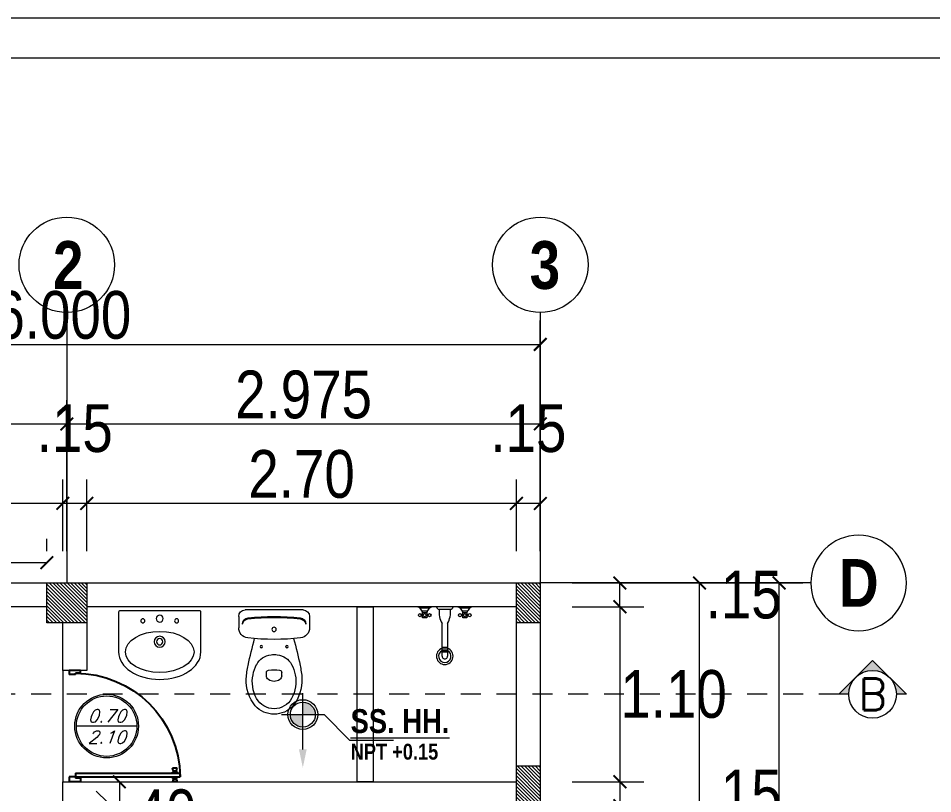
# Model space of a CAD drawing. Header units: millimetres. Extents: x 68 to 194, y 47 to 103.
# Drawn here: x 74.87 to 80.62, y 97.78 to 102.66 of the extents above; entities that cross this region are included whole.
import ezdxf
from ezdxf.enums import TextEntityAlignment as Align

# ---------------------------------------------------------------- set-up
doc = ezdxf.new("R2010")
doc.units = ezdxf.units.MM
doc.linetypes.add('DASHED2', pattern=[0.375, 0.25, -0.125])
for name, color, linetype in [('_u', 7, 'Continuous'), ('A_Puerta', 32, 'Continuous'), ('G_Acotación', 171, 'Continuous')]:
    doc.layers.add(name, color=color, linetype=linetype)
for name, color, linetype, lineweight in [('A_Bloques', 56, 'Continuous', 15), ('A_Detalle de Vanos', 250, 'Continuous', 5), ('A_Muro con Techo', 232, 'Continuous', 40), ('A_Texto', 43, 'Continuous', 9), ('E_Columna', 3, 'Continuous', 25), ('G_Cortes', 3, 'Continuous', 60), ('G_Ejes', 253, 'Continuous', 20), ('G_Proyección', 8, 'DASHED2', 15), ('G_Texto', 122, 'Continuous', 20)]:
    doc.layers.add(name, color=color, linetype=linetype, lineweight=lineweight)
doc.styles.add('4MM', font='romans.shx', dxfattribs={"height": 0.2})
doc.styles.add('Acotacion', font='ARIALN.TTF')
doc.styles.add('AMBIENTES', font='ARIALNB.TTF', dxfattribs={"height": 0.15})
doc.styles.add('Arial Marron', font='ARIALN.TTF')
doc.styles.add('Cotas', font='ARIALNB.TTF', dxfattribs={"height": 0.1})
doc.styles.add('Eje', font='ARIALNB.TTF', dxfattribs={"height": 0.3})
doc.styles.add('LETRAS', font='simplex1.shx', dxfattribs={"oblique": 20})
doc.dimstyles.new('Lenin_50', dxfattribs={"dimtxt": 0.3, "dimasz": 0.08, "dimexe": 0.15, "dimexo": 0.2, "dimgap": 0.03, "dimtad": 2, "dimtih": 1, "dimtoh": 1, "dimlfac": -1, "dimzin": 4, "dimdsep": 46, "dimtxsty": 'Acotacion', "dimblk": 'ARCHTICK', "dimcen": 0.08, "dimclrd": 256, "dimclre": 256, "dimclrt": 4, "dimazin": 1, "dimtm": 1e-09, "dimtfac": 1, "dimtmove": 2, "dimatfit": 2, "dimfxl": 0, "dimtolj": 1, "dimlwd": 13, "dimlwe": 18, "dimarcsym": 0})
pattern_1 = [(135, (187.297988, 6.74542), (0.0112253202, 0.0112253202), [])]

# ---------------------------------------------------------------- blocks, each defined once
blk = doc.blocks.new('L01601A', base_point=(1717.16, 970.19))
blk.add_circle((1717.16, 970.19), 25)
blk = doc.blocks.new('L01601B', base_point=(1777.33, 924.89))
blk.add_arc((1777.33, 924.89), 30, 180, 0)
blk = doc.blocks.new('Lavatorio 01')
blk.add_lwpolyline([(-0.2836, 0.2586), (-0.0336, 0.2586, -0.414214), (-0.025, 0.25), (-0.025, -0.25, -0.414214), (-0.0336, -0.2586), (-0.2836, -0.2586)], format="xyb")
for centre, radius in [((-0.0884, 0.1059), 0.0129), ((-0.2197, 0), 0.0345), ((-0.2197, 0), 0.0198), ((-0.0742, 0), 0.0216), ((-0.0884, -0.1059), 0.0129)]:
    blk.add_circle(centre, radius)
at = {"extrusion": (0, 0, -1), "xscale": 0.008620689655174374, "zscale": -0.008620689655172419, "rotation": 90}
for name, yscale in [('L01601B', 0.005747126436773442), ('L01601A', 0.005172413793104624)]:
    blk.add_blockref(name, (0.2836, 0), dxfattribs=dict(at, yscale=yscale))
blk = doc.blocks.new('INOD4')
at = {"linetype": 'ByBlock'}
for p, q in [((-0.1825, -0.02), (0.1825, -0.02)), ((-0.2225, -0.06), (-0.2225, -0.1316)), ((0.2225, -0.06), (0.2225, -0.1316)), ((-0.048, -0.433), (-0.048, -0.4129)), ((0.048, -0.433), (0.048, -0.4129))]:
    blk.add_line(p, q, dxfattribs=at)
for centre, radius in [((0, -0.142), 0.0135), ((0, -0.142), 0.0135), ((-0.08, -0.25), 0.0075), ((0.08, -0.25), 0.0075)]:
    blk.add_circle(centre, radius, dxfattribs=at)
for centre, radius, start, end in [((-0.1825, -0.06), 0.04, 90, 180), ((0.1825, -0.06), 0.04, 0, 90), ((-0.1595, -0.1087), 0.04, 96.27189, 180), ((-0.1601, -0.1159), 0.04, 96.21414, 169.75716), ((0, -1.56), 1.493, 83.67552, 96.33055), ((0, -1.56), 1.5, 83.72811, 96.27189), ((0.1595, -0.1087), 0.04, 0, 83.72811), ((0.1601, -0.1159), 0.04, 10.24284, 83.78586), ((-0.1585, -0.1316), 0.064, 180, 263.20695), ((0.1585, -0.1316), 0.064, 276.79305, 0), ((0, 1.199), 1.404, 263.20695, 276.79305), ((2.2862, -0.8696), 2.5, 164.45601, 168.42561), ((-2.2862, -0.8696), 2.5, 11.57439, 15.54399), ((-0.007, -0.416), 0.1156, 96.24191, 152.59732), ((0, -0.48), 0.18, 83.75809, 96.24191), ((0.007, -0.416), 0.1156, 27.40268, 83.75809), ((0.4232, -0.4957), 0.6, 167.70933, 175.6206), ((0.1123, -0.4778), 0.25, 152.59732, 168.38048), ((-0.033, -0.4129), 0.015, 96.64916, 180), ((0, -0.696), 0.3, 83.35084, 96.64916), ((0.033, -0.4129), 0.015, 0, 83.35084), ((-0.1123, -0.4778), 0.25, 11.61952, 27.40268), ((-0.4232, -0.4957), 0.6, 4.3794, 12.29067), ((0.0848, -0.4604), 0.26, 177.69717, 218.71313), ((0.079, -0.471), 0.216, 168.38048, 209.11615), ((-0.018, -0.433), 0.03, 180, 233.1301), ((0, -0.409), 0.06, 233.1301, 306.8699), ((0.018, -0.433), 0.03, 306.8699, 0), ((-0.079, -0.471), 0.216, 330.88385, 11.61952), ((-0.0848, -0.4604), 0.26, 321.28687, 2.30283), ((0, -0.515), 0.16, 222.43623, 317.56377), ((0, -0.515), 0.1256, 209.11615, 330.88385)]:
    blk.add_arc(centre, radius, start, end, dxfattribs=at)
blk = doc.blocks.new('Puerta 02')
for p, q in [((0.0239, 0.9132), (0, 0.918)), ((0, 0.918), (0, 0.8782)), ((0.0239, 0.9068), (0.0239, 0.9132)), ((0.0277, 0.9068), (0.0239, 0.9068)), ((0.0239, 0.8893), (0.0239, 0.9068)), ((0.0317, 0.9092), (0.0277, 0.9092)), ((0.0277, 0.9068), (0.0277, 0.9092)), ((0.0277, 0.8893), (0.0277, 0.9068)), ((0.0317, 0.9092), (0.0317, 0.9124)), ((0.0357, 0.9124), (0.0317, 0.9124)), ((0.0317, 0.8869), (0.0317, 0.9092)), ((0.042, 0.9243), (0.0357, 0.9124)), ((0.0357, 0.8838), (0.0357, 0.9124)), ((0.042, 0.8718), (0.042, 0.9243)), ((0.0436, 0.9243), (0.042, 0.9243)), ((0.0436, 0.9463), (0.0784, 0.9463)), ((0.0436, 0.005), (0.0436, 0.9463)), ((0.0784, 0.005), (0.0784, 0.9463)), ((0.0784, 0.9243), (0.08, 0.9243)), ((0.08, 0.8718), (0.08, 0.9243)), ((0.08, 0.9243), (0.0863, 0.9124)), ((0.0863, 0.8838), (0.0863, 0.9124)), ((0.0863, 0.9124), (0.0903, 0.9124)), ((0.0903, 0.9092), (0.0903, 0.9124)), ((0.0903, 0.9092), (0.0943, 0.9092)), ((0.0903, 0.8869), (0.0903, 0.9092)), ((0.0943, 0.9068), (0.0943, 0.9092)), ((0.0943, 0.8893), (0.0943, 0.9068)), ((0.0943, 0.9068), (0.0983, 0.9068)), ((0.0983, 0.9132), (0.1221, 0.918)), ((0.0983, 0.9068), (0.0983, 0.9132)), ((0.0983, 0.8893), (0.0983, 0.9068)), ((0.1221, 0.918), (0.1221, 0.8782)), ((0.0239, 0.883), (0, 0.8782)), ((0.0277, 0.8893), (0.0239, 0.8893)), ((0.0239, 0.8893), (0.0239, 0.883)), ((0.0277, 0.8893), (0.0277, 0.8869)), ((0.0317, 0.8869), (0.0277, 0.8869)), ((0.0317, 0.8869), (0.0317, 0.8838)), ((0.0357, 0.8838), (0.0317, 0.8838)), ((0.042, 0.8718), (0.0357, 0.8838)), ((0.0436, 0.8718), (0.042, 0.8718)), ((0.0784, 0.8718), (0.08, 0.8718)), ((0.0789, 0.8981), (0.0789, 0.8981)), ((0.0789, 0.8981), (0.0789, 0.8981)), ((0.08, 0.8718), (0.0863, 0.8838)), ((0.0863, 0.8838), (0.0903, 0.8838)), ((0.0903, 0.8869), (0.0943, 0.8869)), ((0.0903, 0.8869), (0.0903, 0.8838)), ((0.0943, 0.8893), (0.0943, 0.8869)), ((0.0943, 0.8893), (0.0983, 0.8893)), ((0.0983, 0.8893), (0.0983, 0.883)), ((0.0983, 0.883), (0.1221, 0.8782)), ((0, 0.05), (0, -0.05)), ((0.0336, 0.05), (0, 0.05)), ((0.0336, 0.05), (0.0336, 0.005)), ((0.0436, 0.005), (0.0336, 0.005)), ((0.0783, 0.005), (0.0433, 0.005)), ((0.0436, 0.005), (0.0436, -0.05)), ((0.965, 0.005), (0.975, 0.005)), ((0.965, 0.005), (0.965, -0.05)), ((0.975, 0.05), (0.975, 0.005)), ((0.975, 0.05), (1, 0.05)), ((1, 0.05), (1, -0.05)), ((0.0436, -0.05), (0, -0.05)), ((1, -0.05), (0.965, -0.05))]:
    blk.add_line(p, q)
blk.add_arc((0.0336, 0.005), 0.9414, 0, 89.39134)
blk = doc.blocks.new('Llaves_ducha')
for p, q in [((0, 0.145), (0, 0.0652)), ((0.0072, 0.1308), (0.0072, 0.0795)), ((0.0217, 0.0912), (0.0217, 0.1188)), ((0.0399, 0.116), (0.0399, 0.1232)), ((0.0471, 0.116), (0.0471, 0.1232)), ((0.0399, 0.0943), (0.0399, 0.087)), ((0.0471, 0.0943), (0.0471, 0.087)), ((0, 0.0435), (0, -0.0435)), ((0, 0.0399), (0, -0.0399)), ((0.0145, 0.029), (0.0145, -0.029)), ((0.087, 0.0145), (0.2586, 0.0145)), ((0.2586, -0.0145), (0.087, -0.0145)), ((0, -0.0652), (0, -0.145)), ((0.0072, -0.0795), (0.0072, -0.1308)), ((0.0217, -0.1191), (0.0217, -0.0914)), ((0.0399, -0.0943), (0.0399, -0.087)), ((0.0471, -0.0943), (0.0471, -0.087)), ((0.0399, -0.116), (0.0399, -0.1232)), ((0.0471, -0.116), (0.0471, -0.1232))]:
    blk.add_line(p, q)
for points in [[(0.029, 0.116), (0.058, 0.116), (0.058, 0.0943), (0.029, 0.0943)], [(0.029, -0.0943), (0.058, -0.0943), (0.058, -0.116), (0.029, -0.116)]]:
    blk.add_lwpolyline(points, close=True)
for points in [[(0.2128, 0.0145), (0.2128, -0.0145)], [(0.2216, 0.0145), (0.2216, -0.0145)], [(0.2305, 0.0145), (0.2305, -0.0145)], [(0.2379, 0.0145), (0.2379, -0.0145)]]:
    blk.add_lwpolyline(points)
for centre in [(0.0435, 0.1305), (0.0435, 0.1051), (0.0435, 0.0798), (0.0435, -0.0798), (0.0435, -0.1051), (0.0435, -0.1305)]:
    blk.add_circle(centre, 0.00811)
for centre, radius, start, end in [((0.0399, 0.1559), 0.0413, 195.2551, 254.7449), ((0.0399, 0.0544), 0.0413, 105.2551, 164.7449), ((-0.0059, 0.0231), 0.0212, 16.1502, 73.8498), ((0.029, -0.087), 0.1169, 60.2551, 97.125), ((0.2586, 0), 0.0435, 199.4706, 160.5294), ((0.2586, 0), 0.0324, 206.5644, 153.4356), ((0.2586, 0), 0.0145, 270, 90), ((-0.0059, -0.0231), 0.0212, 286.1502, 343.8498), ((0.029, 0.087), 0.1169, 262.875, 299.7449), ((0.0399, -0.0544), 0.0413, 195.2551, 254.7449), ((0.0399, -0.1559), 0.0413, 105.2551, 164.7449)]:
    blk.add_arc(centre, radius, start, end)
blk = doc.blocks.new('TITULP')
h = blk.add_hatch(color=1)
h.paths.add_polyline_path([(0, -0.0554), (0, -0.134), (0.0785, -0.134, 0.414214)])
h.paths.add_polyline_path([(0, -0.134), (-0.0785, -0.134, 0.414214), (0, -0.2125)])
for p, q in [((0, -0.3527), (0, 0)), ((-0.134, -0.134), (0.134, -0.134)), ((0.2939, -0.2939), (0.5699, -0.2939))]:
    blk.add_line(p, q)
at = {"lineweight": 18}
blk.add_line((0.134, -0.134), (0.2939, -0.2939), dxfattribs=at)
for radius in [0.0937, 0.0785]:
    blk.add_circle((0, -0.134), radius)
blk.add_solid([(0.0242, -0.3527), (0, -0.4678), (-0.0242, -0.3527)])
at = {"style": 'Arial Marron', "width": 1.35}
blk.add_attdef('%%USALA', text='', height=0.14, dxfattribs=at).set_placement((0.3052, -0.1124), align=Align.TOP_LEFT)
at = {"style": 'Arial Marron', "width": 1.1}
blk.add_attdef('NPT%%P0.00', text='', height=0.1, dxfattribs=at).set_placement((0.6033, -0.3972), align=Align.MIDDLE_CENTER)
at = {"style": 'Arial Marron'}
blk.add_attdef('PISO', text='', height=0.08, dxfattribs=at).set_placement((0.6033, -0.5391), align=Align.MIDDLE_CENTER)
blk = doc.blocks.new('Eri')
blk.add_line((-1.7, 0), (0, 0))
blk.add_circle((-2, 0), 0.3)
at = {"color": 1, "style": 'Eje', "flags": 4}
blk.add_attdef('H', text='', height=0.3, dxfattribs=at).set_placement((-2, 0), align=Align.MIDDLE_CENTER)
blk = doc.blocks.new('_ArchTick')
at = {"color": 0, "linetype": 'ByBlock', "const_width": 0.15}
blk.add_lwpolyline([(-0.5, -0.5), (0.5, 0.5)], dxfattribs=at)
blk = doc.blocks.new('*D75')
at = {"layer": 'Defpoints', "color": 0}
for p in [(78.1519, 100.6087), (72.1519, 99.1087), (78.1519, 99.1087)]:
    blk.add_point(p, dxfattribs=at)
at = {"layer": 'G_Acotación', "lineweight": 18}
for p, q in [((72.1519, 99.3087), (72.1519, 100.7587)), ((78.1519, 99.3087), (78.1519, 100.7587))]:
    blk.add_line(p, q, dxfattribs=at)
at = {"layer": 'G_Acotación', "lineweight": 13}
blk.add_line((72.1519, 100.6087), (78.1519, 100.6087), dxfattribs=at)
at = {"layer": 'G_Acotación', "lineweight": 13, "xscale": 0.08, "yscale": 0.08, "zscale": 0.08, "rotation": 180.0000000000004}
blk.add_blockref('_ArchTick', (72.1519, 100.6087), dxfattribs=at)
at = {"layer": 'G_Acotación', "lineweight": 13, "xscale": 0.08, "yscale": 0.08, "zscale": 0.08}
blk.add_blockref('_ArchTick', (78.1519, 100.6087), dxfattribs=at)
at = {"layer": 'G_Acotación', "color": 4, "lineweight": 5, "insert": (75.1519, 100.7919), "char_height": 0.3, "attachment_point": 5, "style": 'Acotacion'}
blk.add_mtext('\\A1;6.000', dxfattribs=at)
blk = doc.blocks.new('*D76')
at = {"layer": 'Defpoints', "color": 0}
for p in [(78.1519, 100.1087), (75.1769, 99.1087), (78.1519, 99.1087)]:
    blk.add_point(p, dxfattribs=at)
at = {"layer": 'G_Acotación', "lineweight": 18}
for p, q in [((75.1769, 99.3087), (75.1769, 100.2587)), ((78.1519, 99.3087), (78.1519, 100.2587))]:
    blk.add_line(p, q, dxfattribs=at)
at = {"layer": 'G_Acotación', "lineweight": 13}
blk.add_line((75.1769, 100.1087), (78.1519, 100.1087), dxfattribs=at)
at = {"layer": 'G_Acotación', "lineweight": 13, "xscale": 0.08, "yscale": 0.08, "zscale": 0.08, "rotation": 180.0000000000004}
blk.add_blockref('_ArchTick', (75.1769, 100.1087), dxfattribs=at)
at = {"layer": 'G_Acotación', "lineweight": 13, "xscale": 0.08, "yscale": 0.08, "zscale": 0.08}
blk.add_blockref('_ArchTick', (78.1519, 100.1087), dxfattribs=at)
at = {"layer": 'G_Acotación', "color": 4, "lineweight": 5, "insert": (76.6644, 100.2919), "char_height": 0.3, "attachment_point": 5, "style": 'Acotacion'}
blk.add_mtext('\\A1;2.975', dxfattribs=at)
blk = doc.blocks.new('*D77')
at = {"layer": 'Defpoints', "color": 0}
for p in [(75.1769, 100.1087), (72.1519, 99.1087), (75.1769, 99.1087)]:
    blk.add_point(p, dxfattribs=at)
at = {"layer": 'G_Acotación', "lineweight": 18}
for p, q in [((72.1519, 99.3087), (72.1519, 100.2587)), ((75.1769, 99.3087), (75.1769, 100.2587))]:
    blk.add_line(p, q, dxfattribs=at)
at = {"layer": 'G_Acotación', "lineweight": 13}
blk.add_line((72.1519, 100.1087), (75.1769, 100.1087), dxfattribs=at)
at = {"layer": 'G_Acotación', "lineweight": 13, "xscale": 0.08, "yscale": 0.08, "zscale": 0.08, "rotation": 180.0000000000004}
blk.add_blockref('_ArchTick', (72.1519, 100.1087), dxfattribs=at)
at = {"layer": 'G_Acotación', "lineweight": 13, "xscale": 0.08, "yscale": 0.08, "zscale": 0.08}
blk.add_blockref('_ArchTick', (75.1769, 100.1087), dxfattribs=at)
at = {"layer": 'G_Acotación', "color": 4, "lineweight": 5, "insert": (73.6644, 100.2919), "char_height": 0.3, "attachment_point": 5, "style": 'Acotacion'}
blk.add_mtext('\\A1;3.025', dxfattribs=at)
blk = doc.blocks.new('*D86')
at = {"layer": 'Defpoints', "color": 0}
for p in [(78.1519, 99.1087), (79.6519, 99.1087), (78.1519, 86.6087)]:
    blk.add_point(p, dxfattribs=at)
at = {"layer": 'G_Acotación', "lineweight": 18}
for p, q in [((78.3519, 99.1087), (79.8019, 99.1087)), ((78.3519, 86.6087), (79.8019, 86.6087))]:
    blk.add_line(p, q, dxfattribs=at)
at = {"layer": 'G_Acotación', "lineweight": 13}
blk.add_line((79.6519, 86.6087), (79.6519, 99.1087), dxfattribs=at)
at = {"layer": 'G_Acotación', "lineweight": 13, "xscale": 0.08, "yscale": 0.08, "zscale": 0.08}
for p, rotation in [((79.6519, 99.1087), 90), ((79.6519, 86.6087), 270)]:
    blk.add_blockref('_ArchTick', p, dxfattribs=dict(at, rotation=rotation))
at = {"layer": 'G_Acotación', "color": 4, "lineweight": 5, "insert": (80.1806, 92.8587), "char_height": 0.3, "attachment_point": 5, "style": 'Acotacion'}
blk.add_mtext('\\A1;12.500', dxfattribs=at)
blk = doc.blocks.new('*D89')
at = {"layer": 'Defpoints', "color": 0}
for p in [(78.1519, 99.1087), (79.1519, 99.1087), (78.1519, 95.0837)]:
    blk.add_point(p, dxfattribs=at)
at = {"layer": 'G_Acotación', "lineweight": 18}
for p, q in [((78.3519, 99.1087), (79.3019, 99.1087)), ((78.3519, 95.0837), (79.3019, 95.0837))]:
    blk.add_line(p, q, dxfattribs=at)
at = {"layer": 'G_Acotación', "lineweight": 13}
blk.add_line((79.1519, 95.0837), (79.1519, 99.1087), dxfattribs=at)
at = {"layer": 'G_Acotación', "lineweight": 13, "xscale": 0.08, "yscale": 0.08, "zscale": 0.08}
for p, rotation in [((79.1519, 99.1087), 90), ((79.1519, 95.0837), 270)]:
    blk.add_blockref('_ArchTick', p, dxfattribs=dict(at, rotation=rotation))
at = {"layer": 'G_Acotación', "color": 4, "lineweight": 5, "insert": (79.6029, 97.0962), "char_height": 0.3, "attachment_point": 5, "style": 'Acotacion'}
blk.add_mtext('\\A1;4.025', dxfattribs=at)
blk = doc.blocks.new('*D105')
at = {"layer": 'Defpoints', "color": 0}
for p in [(78.0019, 99.6087), (78.0019, 99.1087), (78.1519, 99.1087)]:
    blk.add_point(p, dxfattribs=at)
at = {"layer": 'G_Acotación', "lineweight": 18}
for p, q in [((78.0019, 99.3087), (78.0019, 99.7587)), ((78.1519, 99.3087), (78.1519, 99.7587))]:
    blk.add_line(p, q, dxfattribs=at)
at = {"layer": 'G_Acotación', "lineweight": 13}
blk.add_line((78.1519, 99.6087), (78.0019, 99.6087), dxfattribs=at)
at = {"layer": 'G_Acotación', "lineweight": 13, "xscale": 0.08, "yscale": 0.08, "zscale": 0.08, "rotation": 180.0000000000004}
blk.add_blockref('_ArchTick', (78.0019, 99.6087), dxfattribs=at)
at = {"layer": 'G_Acotación', "lineweight": 13, "xscale": 0.08, "yscale": 0.08, "zscale": 0.08}
blk.add_blockref('_ArchTick', (78.1519, 99.6087), dxfattribs=at)
at = {"layer": 'G_Acotación', "color": 4, "lineweight": 5, "insert": (78.0769, 100.08), "char_height": 0.3, "attachment_point": 5, "style": 'Acotacion'}
blk.add_mtext('\\A1;.15', dxfattribs=at)
blk = doc.blocks.new('*D171')
at = {"layer": 'Defpoints', "color": 0}
for p in [(75.3019, 99.6087), (75.3019, 99.1087), (78.0019, 99.1087)]:
    blk.add_point(p, dxfattribs=at)
at = {"layer": 'G_Acotación', "lineweight": 18}
for p, q in [((75.3019, 99.3087), (75.3019, 99.7587)), ((78.0019, 99.3087), (78.0019, 99.7587))]:
    blk.add_line(p, q, dxfattribs=at)
at = {"layer": 'G_Acotación', "lineweight": 13}
blk.add_line((78.0019, 99.6087), (75.3019, 99.6087), dxfattribs=at)
at = {"layer": 'G_Acotación', "lineweight": 13, "xscale": 0.08, "yscale": 0.08, "zscale": 0.08, "rotation": 180.0000000000004}
blk.add_blockref('_ArchTick', (75.3019, 99.6087), dxfattribs=at)
at = {"layer": 'G_Acotación', "lineweight": 13, "xscale": 0.08, "yscale": 0.08, "zscale": 0.08}
blk.add_blockref('_ArchTick', (78.0019, 99.6087), dxfattribs=at)
at = {"layer": 'G_Acotación', "color": 4, "lineweight": 5, "insert": (76.6519, 99.7919), "char_height": 0.3, "attachment_point": 5, "style": 'Acotacion'}
blk.add_mtext('\\A1;2.70', dxfattribs=at)
blk = doc.blocks.new('*D172')
at = {"layer": 'Defpoints', "color": 0}
for p in [(75.1519, 99.6087), (75.1519, 99.1087), (75.3019, 99.1087)]:
    blk.add_point(p, dxfattribs=at)
at = {"layer": 'G_Acotación', "lineweight": 18}
for p, q in [((75.1519, 99.3087), (75.1519, 99.7587)), ((75.3019, 99.3087), (75.3019, 99.7587))]:
    blk.add_line(p, q, dxfattribs=at)
at = {"layer": 'G_Acotación', "lineweight": 13}
blk.add_line((75.3019, 99.6087), (75.1519, 99.6087), dxfattribs=at)
at = {"layer": 'G_Acotación', "lineweight": 13, "xscale": 0.08, "yscale": 0.08, "zscale": 0.08, "rotation": 180.0000000000004}
blk.add_blockref('_ArchTick', (75.1519, 99.6087), dxfattribs=at)
at = {"layer": 'G_Acotación', "lineweight": 13, "xscale": 0.08, "yscale": 0.08, "zscale": 0.08}
blk.add_blockref('_ArchTick', (75.3019, 99.6087), dxfattribs=at)
at = {"layer": 'G_Acotación', "color": 4, "lineweight": 5, "insert": (75.2269, 100.08), "char_height": 0.3, "attachment_point": 5, "style": 'Acotacion'}
blk.add_mtext('\\A1;.15', dxfattribs=at)
blk = doc.blocks.new('*D106')
at = {"layer": 'Defpoints', "color": 0}
for p in [(72.3019, 99.6087), (72.3019, 99.1087), (75.1519, 99.1087)]:
    blk.add_point(p, dxfattribs=at)
at = {"layer": 'G_Acotación', "lineweight": 18}
for p, q in [((72.3019, 99.3087), (72.3019, 99.7587)), ((75.1519, 99.3087), (75.1519, 99.7587))]:
    blk.add_line(p, q, dxfattribs=at)
at = {"layer": 'G_Acotación', "lineweight": 13}
blk.add_line((75.1519, 99.6087), (72.3019, 99.6087), dxfattribs=at)
at = {"layer": 'G_Acotación', "lineweight": 13, "xscale": 0.08, "yscale": 0.08, "zscale": 0.08, "rotation": 180.0000000000004}
blk.add_blockref('_ArchTick', (72.3019, 99.6087), dxfattribs=at)
at = {"layer": 'G_Acotación', "lineweight": 13, "xscale": 0.08, "yscale": 0.08, "zscale": 0.08}
blk.add_blockref('_ArchTick', (75.1519, 99.6087), dxfattribs=at)
at = {"layer": 'G_Acotación', "color": 4, "lineweight": 5, "insert": (73.7269, 99.7919), "char_height": 0.3, "attachment_point": 5, "style": 'Acotacion'}
blk.add_mtext('\\A1;2.85', dxfattribs=at)
blk = doc.blocks.new('*D145')
at = {"layer": 'Defpoints', "color": 0}
for p in [(78.1519, 99.1087), (78.6519, 99.1087), (78.1519, 98.9587)]:
    blk.add_point(p, dxfattribs=at)
at = {"layer": 'G_Acotación', "lineweight": 18}
for p, q in [((78.3519, 99.1087), (78.8019, 99.1087)), ((78.3519, 98.9587), (78.8019, 98.9587))]:
    blk.add_line(p, q, dxfattribs=at)
at = {"layer": 'G_Acotación', "lineweight": 13}
blk.add_line((78.6519, 98.9587), (78.6519, 99.1087), dxfattribs=at)
at = {"layer": 'G_Acotación', "lineweight": 13, "xscale": 0.08, "yscale": 0.08, "zscale": 0.08}
for p, rotation in [((78.6519, 99.1087), 90), ((78.6519, 98.9587), 270)]:
    blk.add_blockref('_ArchTick', p, dxfattribs=dict(at, rotation=rotation))
at = {"layer": 'G_Acotación', "color": 4, "lineweight": 5, "insert": (79.4296, 99.0337), "char_height": 0.3, "attachment_point": 5, "style": 'Acotacion'}
blk.add_mtext('\\A1;.15', dxfattribs=at)
blk = doc.blocks.new('*D146')
at = {"layer": 'Defpoints', "color": 0}
for p in [(78.1519, 98.9587), (78.1519, 97.8587), (78.6519, 97.8587)]:
    blk.add_point(p, dxfattribs=at)
at = {"layer": 'G_Acotación', "lineweight": 18}
for p, q in [((78.3519, 98.9587), (78.8019, 98.9587)), ((78.3519, 97.8587), (78.8019, 97.8587))]:
    blk.add_line(p, q, dxfattribs=at)
at = {"layer": 'G_Acotación', "lineweight": 13}
blk.add_line((78.6519, 98.9587), (78.6519, 97.8587), dxfattribs=at)
at = {"layer": 'G_Acotación', "lineweight": 13, "xscale": 0.08, "yscale": 0.08, "zscale": 0.08}
for p, rotation in [((78.6519, 98.9587), 90), ((78.6519, 97.8587), 270)]:
    blk.add_blockref('_ArchTick', p, dxfattribs=dict(at, rotation=rotation))
at = {"layer": 'G_Acotación', "color": 4, "lineweight": 5, "insert": (78.9895, 98.4087), "char_height": 0.3, "attachment_point": 5, "style": 'Acotacion'}
blk.add_mtext('\\A1;1.10', dxfattribs=at)
blk = doc.blocks.new('*D188')
at = {"layer": 'Defpoints', "color": 0}
for p in [(78.1519, 97.8587), (78.1519, 97.7087), (78.6519, 97.7087)]:
    blk.add_point(p, dxfattribs=at)
at = {"layer": 'G_Acotación', "lineweight": 18}
for p, q in [((78.3519, 97.8587), (78.8019, 97.8587)), ((78.3519, 97.7087), (78.8019, 97.7087))]:
    blk.add_line(p, q, dxfattribs=at)
at = {"layer": 'G_Acotación', "lineweight": 13}
blk.add_line((78.6519, 97.8587), (78.6519, 97.7087), dxfattribs=at)
at = {"layer": 'G_Acotación', "lineweight": 13, "xscale": 0.08, "yscale": 0.08, "zscale": 0.08}
for p, rotation in [((78.6519, 97.8587), 90), ((78.6519, 97.7087), 270)]:
    blk.add_blockref('_ArchTick', p, dxfattribs=dict(at, rotation=rotation))
at = {"layer": 'G_Acotación', "color": 4, "lineweight": 5, "insert": (79.4296, 97.7837), "char_height": 0.3, "attachment_point": 5, "style": 'Acotacion'}
blk.add_mtext('\\A1;.15', dxfattribs=at)
blk = doc.blocks.new('*D852')
at = {"layer": '_u', "lineweight": 18}
for p, q in [((75.5019, 97.8587), (75.6572, 97.8587)), ((75.5019, 97.4587), (75.6572, 97.4587))]:
    blk.add_line(p, q, dxfattribs=at)
at = {"layer": '_u', "lineweight": 13}
blk.add_line((75.5072, 97.8587), (75.5072, 97.4587), dxfattribs=at)
at = {"layer": 'Defpoints', "color": 0}
for p in [(75.3019, 97.8587), (75.3019, 97.4587), (75.5072, 97.4587)]:
    blk.add_point(p, dxfattribs=at)
at = {"layer": '_u', "lineweight": 13, "xscale": 0.08, "yscale": 0.08, "zscale": 0.08}
for p, rotation in [((75.5072, 97.8587), 90), ((75.5072, 97.4587), 270)]:
    blk.add_blockref('_ArchTick', p, dxfattribs=dict(at, rotation=rotation))
at = {"layer": '_u', "color": 4, "lineweight": 5, "insert": (75.7518, 97.6587), "char_height": 0.3, "attachment_point": 5, "style": 'Acotacion'}
blk.add_mtext('\\A1;.40', dxfattribs=at)
blk = doc.blocks.new('*D856')
at = {"layer": '_u', "lineweight": 18}
for p, q in [((72.4019, 99.3087), (72.4019, 99.3863)), ((75.0519, 99.3087), (75.0519, 99.3863))]:
    blk.add_line(p, q, dxfattribs=at)
at = {"layer": '_u', "lineweight": 13}
blk.add_line((72.4019, 99.2363), (75.0519, 99.2363), dxfattribs=at)
at = {"layer": 'Defpoints', "color": 0}
for p in [(75.0519, 99.2363), (72.4019, 99.1087), (75.0519, 99.1087)]:
    blk.add_point(p, dxfattribs=at)
at = {"layer": '_u', "lineweight": 13, "xscale": 0.08, "yscale": 0.08, "zscale": 0.08, "rotation": 180}
blk.add_blockref('_ArchTick', (72.4019, 99.2363), dxfattribs=at)
at = {"layer": '_u', "lineweight": 13, "xscale": 0.08, "yscale": 0.08, "zscale": 0.08}
blk.add_blockref('_ArchTick', (75.0519, 99.2363), dxfattribs=at)
at = {"layer": '_u', "color": 4, "lineweight": 5, "insert": (73.7269, 99.4195), "char_height": 0.3, "attachment_point": 5, "style": 'Acotacion'}
blk.add_mtext('\\A1;2.65', dxfattribs=at)

msp = doc.modelspace()

# ---------------------------------------------------------------- hatches: boundary and pattern name
at = {"layer": 'E_Columna', "lineweight": 5}
h = msp.add_hatch(dxfattribs=at)
h.set_pattern_fill('LINE', color=256, scale=0.005, angle=45, style=0)
h.set_pattern_definition(pattern_1)
h.paths.add_polyline_path([(75.3019, 98.8587), (75.0519, 98.8587), (75.0519, 99.1087), (75.3019, 99.1087)])
h = msp.add_hatch(dxfattribs=at)
h.set_pattern_fill('LINE', color=256, scale=0.005, angle=45, style=0)
h.set_pattern_definition(pattern_1)
h.paths.add_polyline_path([(78.1519, 98.8587), (78.0019, 98.8587), (78.0019, 99.1087), (78.1519, 99.1087)])
h = msp.add_hatch(dxfattribs=at)
h.set_pattern_fill('LINE', color=256, scale=0.005, angle=45, style=0)
h.set_pattern_definition([(135, (187.297988, 5.59542), (0.0112253202, 0.0112253202), [])])
h.paths.add_polyline_path([(78.1519, 97.7087), (78.0019, 97.7087), (78.0019, 97.9587), (78.1519, 97.9587)])
at = {"layer": 'G_Cortes', "linetype": 'Continuous', "lineweight": 5}
h = msp.add_hatch(color=1, dxfattribs=at)
h.paths.add_polyline_path([(80.1337, 98.5148), (80.2398, 98.6208), (80.3459, 98.5148, 0.414214)])
h.paths.add_polyline_path([(80.3459, 98.5148), (80.4519, 98.4087), (80.3898, 98.4087, 0.198912)])
h.paths.add_polyline_path([(80.1337, 98.5148, 0.198912), (80.0898, 98.4087), (80.0277, 98.4087)])

# ---------------------------------------------------------------- linework, layer by layer
at = {"lineweight": 5}
for points in [[(109.6519, 75.1029), (109.6519, 102.6587), (68.6019, 102.6587), (68.6019, 75.1029)], [(109.4019, 75.3529), (109.4019, 102.4087), (68.8519, 102.4087), (68.8519, 75.3529)]]:
    msp.add_lwpolyline(points, close=True, dxfattribs=at)
at = {"layer": 'A_Bloques', "lineweight": 5}
msp.add_lwpolyline([(77.0019, 98.9587), (77.1019, 98.9587), (77.1019, 97.8587), (77.0019, 97.8587)], close=True, dxfattribs=at)
at = {"layer": 'A_Detalle de Vanos', "linetype": 'Continuous', "lineweight": 5}
msp.add_line((75.6169, 98.2087), (75.2369, 98.2087), dxfattribs=at)
for radius in [0.2, 0.19]:
    msp.add_circle((75.4269, 98.2087), radius, dxfattribs=at)
at = {"layer": 'A_Muro con Techo', "lineweight": 5}
for points in [[(72.1519, 86.6087), (72.1519, 99.1087), (78.1519, 99.1087), (78.1519, 86.6087)], [(78.0019, 90.6587), (78.0019, 92.8087), (77.4019, 92.8087), (77.4019, 92.9587), (78.0019, 92.9587), (78.0019, 94.9587), (77.9019, 94.9587), (77.9019, 95.2087), (78.0019, 95.2087), (78.0019, 97.7087), (75.3019, 97.7087), (75.3019, 97.4587), (75.1519, 97.4587), (75.1519, 97.8587), (78.0019, 97.8587), (78.0019, 98.9587), (75.3019, 98.9587), (75.3019, 98.5587), (75.1519, 98.5587), (75.1519, 98.8587), (75.0519, 98.8587), (75.0519, 98.9587), (72.4019, 98.9587)]]:
    msp.add_lwpolyline(points, dxfattribs=at)
at = {"layer": 'A_Puerta', "lineweight": 5}
msp.add_line((75.1519, 98.5587), (75.1519, 97.8587), dxfattribs=at)
at = {"layer": 'E_Columna', "lineweight": 5}
for points in [[(75.3019, 98.8587), (75.0519, 98.8587), (75.0519, 99.1087), (75.3019, 99.1087)], [(78.1519, 98.8587), (78.0019, 98.8587), (78.0019, 99.1087), (78.1519, 99.1087)], [(78.1519, 97.7087), (78.0019, 97.7087), (78.0019, 97.9587), (78.1519, 97.9587)]]:
    msp.add_lwpolyline(points, close=True, dxfattribs=at)
at = {"layer": 'G_Cortes', "color": 3, "linetype": 'DASHED2', "lineweight": 5, "ltscale": 0.5}
msp.add_line((80.0277, 98.4087), (70.2762, 98.4087), dxfattribs=at)
at = {"layer": 'G_Cortes', "color": 3, "linetype": 'Continuous', "lineweight": 5}
msp.add_lwpolyline([(80.0898, 98.4087), (80.0277, 98.4087), (80.2398, 98.6208), (80.4519, 98.4087), (80.3898, 98.4087)], dxfattribs=at)
at = {"layer": 'G_Cortes', "color": 5, "linetype": 'Continuous', "lineweight": 5}
msp.add_circle((80.2398, 98.4087), 0.15, dxfattribs=at)
at = {"layer": 'G_Proyección', "lineweight": 5, "ltscale": 0.25}
msp.add_line((78.0019, 95.2087), (75.3019, 97.8587), dxfattribs=at)
at = {"layer": 'G_Proyección', "lineweight": 5, "ltscale": 0.5}
msp.add_lwpolyline([(78.1519, 99.1087), (78.1519, 99.1087), (78.1519, 86.3087, -0.414214), (77.6519, 85.8087), (72.6519, 85.8087, -0.414214), (72.1519, 86.3087), (72.1519, 99.1087), (72.1519, 99.1087), (78.1519, 99.1087), (78.1519, 99.1087)], format="xyb", close=True, dxfattribs=at)

# ---------------------------------------------------------------- block references
at = {"layer": 'A_Bloques', "lineweight": 5, "xscale": 1.200000000000045, "yscale": 1.200000000000045, "zscale": 1.200000000000045, "rotation": 270}
msp.add_blockref('Llaves_ducha', (77.5519, 98.9587), dxfattribs=at)
at = {"layer": 'A_Bloques', "lineweight": 5, "xscale": -1, "rotation": 270}
msp.add_blockref('Lavatorio 01', (75.7606, 98.9587), dxfattribs=at)
at = {"layer": 'A_Bloques', "lineweight": 5, "xscale": -1}
msp.add_blockref('INOD4', (76.4794, 98.9587), dxfattribs=at)
at = {"layer": 'A_Puerta', "lineweight": 5, "xscale": -0.6999999999999993, "yscale": 0.6999999999999886, "zscale": 0.7, "rotation": 270}
msp.add_blockref('Puerta 02', (75.2269, 97.8587), dxfattribs=at)
at = {"layer": 'A_Texto', "lineweight": 5}
ref = msp.add_blockref('TITULP', (76.6598, 98.4152), dxfattribs=at)
ref.add_attrib('NPT%%P0.00', 'NPT +0.15', dxfattribs={"layer": '0', "color": 30, "height": 0.1, "rotation": 360, "style": 'Cotas'}).set_placement((77.2355, 98.048), align=Align.MIDDLE_CENTER)
ref.add_attrib('%%USALA', '%%USS. HH.', dxfattribs={"layer": '0', "height": 0.15, "rotation": 360, "style": 'AMBIENTES'}).set_placement((76.9601, 98.3154), align=Align.TOP_LEFT)
at = {"layer": 'G_Ejes', "lineweight": 5}
ref = msp.add_blockref('Eri', (75.1769, 99.1087), dxfattribs=dict(at, rotation=270))
ref.add_attrib('H', '2', dxfattribs={"layer": '0', "color": 1, "height": 0.3, "style": 'Eje', "flags": 4}).set_placement((75.1855, 101.1077), align=Align.MIDDLE_CENTER)
ref = msp.add_blockref('Eri', (78.1519, 99.1087), dxfattribs=dict(at, rotation=270))
ref.add_attrib('H', '3', dxfattribs={"layer": '0', "color": 1, "height": 0.3, "style": 'Eje', "flags": 4}).set_placement((78.1806, 101.1077), align=Align.MIDDLE_CENTER)
ref = msp.add_blockref('Eri', (78.1519, 99.1087), dxfattribs=dict(at, xscale=-1))
ref.add_attrib('H', 'D', dxfattribs={"layer": '0', "color": 1, "height": 0.3, "style": 'Eje', "flags": 4}).set_placement((80.1534, 99.1087), align=Align.MIDDLE_CENTER)

# ---------------------------------------------------------------- texts
at = {"layer": 'G_Cortes', "color": 2, "linetype": 'Continuous', "lineweight": 5, "style": '4MM'}
msp.add_text('B', height=0.2, rotation=359.85917, dxfattribs=at).set_placement((80.2398, 98.4087), align=Align.MIDDLE_CENTER)
at = {"layer": 'G_Texto', "lineweight": 5, "style": 'LETRAS', "oblique": 20}
for s, p in [('0.70', (75.4269, 98.2087)), ('2.10', (75.4269, 98.0754))]:
    msp.add_text(s, height=0.08, dxfattribs=at).set_placement(p, align=Align.BOTTOM_CENTER)

# ---------------------------------------------------------------- dimensions: what is measured, and where the dimension line sits
at = {"layer": '_u', "lineweight": 5}
dim = msp.add_linear_dim(base=(75.0519, 99.2363), p1=(72.4019, 99.1087), p2=(75.0519, 99.1087), dimstyle='Lenin_50', override={"dimfxl": 0.06}, dxfattribs=at)
dim.commit()
dim.dimension.update_dxf_attribs({"geometry": '*D856', "text_midpoint": (73.7269, 99.4195)})
dim = msp.add_linear_dim(base=(75.5072, 97.4587), p1=(75.3019, 97.8587), p2=(75.3019, 97.4587), angle=90, dimstyle='Lenin_50', override={"dimfxl": 0.06}, dxfattribs=at)
dim.commit()
dim.dimension.update_dxf_attribs({"geometry": '*D852', "text_midpoint": (75.7518, 97.6587)})
at = {"layer": 'G_Acotación', "lineweight": 5}
for base, p1, p2, angle, override, picture, middle in [((78.1519, 100.6087), (72.1519, 99.1087), (78.1519, 99.1087), 180, {"dimdec": 3, "dimfxl": 0.06}, '*D75', (75.1519, 100.7919)), ((75.1769, 100.1087), (72.1519, 99.1087), (75.1769, 99.1087), 180, {"dimdec": 3, "dimfxl": 0.06}, '*D77', (73.6644, 100.2919)), ((78.1519, 100.1087), (75.1769, 99.1087), (78.1519, 99.1087), 180, {"dimdec": 3, "dimfxl": 0.06}, '*D76', (76.6644, 100.2919)), ((75.1519, 99.6087), (75.3019, 99.1087), (75.1519, 99.1087), 180, {"dimfxl": 0.06}, '*D172', (75.2269, 100.08)), ((78.0019, 99.6087), (78.1519, 99.1087), (78.0019, 99.1087), 180, {"dimfxl": 0.06}, '*D105', (78.0769, 100.08)), ((72.3019, 99.6087), (75.1519, 99.1087), (72.3019, 99.1087), 180, {"dimfxl": 0.06}, '*D106', (73.7269, 99.7919)), ((75.3019, 99.6087), (78.0019, 99.1087), (75.3019, 99.1087), 180, {"dimfxl": 0.06}, '*D171', (76.6519, 99.7919)), ((78.6519, 99.1087), (78.1519, 98.9587), (78.1519, 99.1087), 90, {"dimfxl": 0.06}, '*D145', (79.4296, 99.0337)), ((79.6519, 99.1087), (78.1519, 86.6087), (78.1519, 99.1087), 90, {"dimdec": 3, "dimfxl": 0.06}, '*D86', (80.1806, 92.8587)), ((79.1519, 99.1087), (78.1519, 95.0837), (78.1519, 99.1087), 90, {"dimdec": 3, "dimfxl": 0.06}, '*D89', (79.6029, 97.0962)), ((78.6519, 97.8587), (78.1519, 98.9587), (78.1519, 97.8587), 90, {"dimfxl": 0.06}, '*D146', (78.9895, 98.4087)), ((78.6519, 97.7087), (78.1519, 97.8587), (78.1519, 97.7087), 90, {"dimfxl": 0.06}, '*D188', (79.4296, 97.7837))]:
    dim = msp.add_linear_dim(base=base, p1=p1, p2=p2, angle=angle, dimstyle='Lenin_50', override=override, dxfattribs=at)
    dim.commit()
    dim.dimension.update_dxf_attribs({"geometry": picture, "text_midpoint": middle})

doc.saveas('drawing.dxf')
